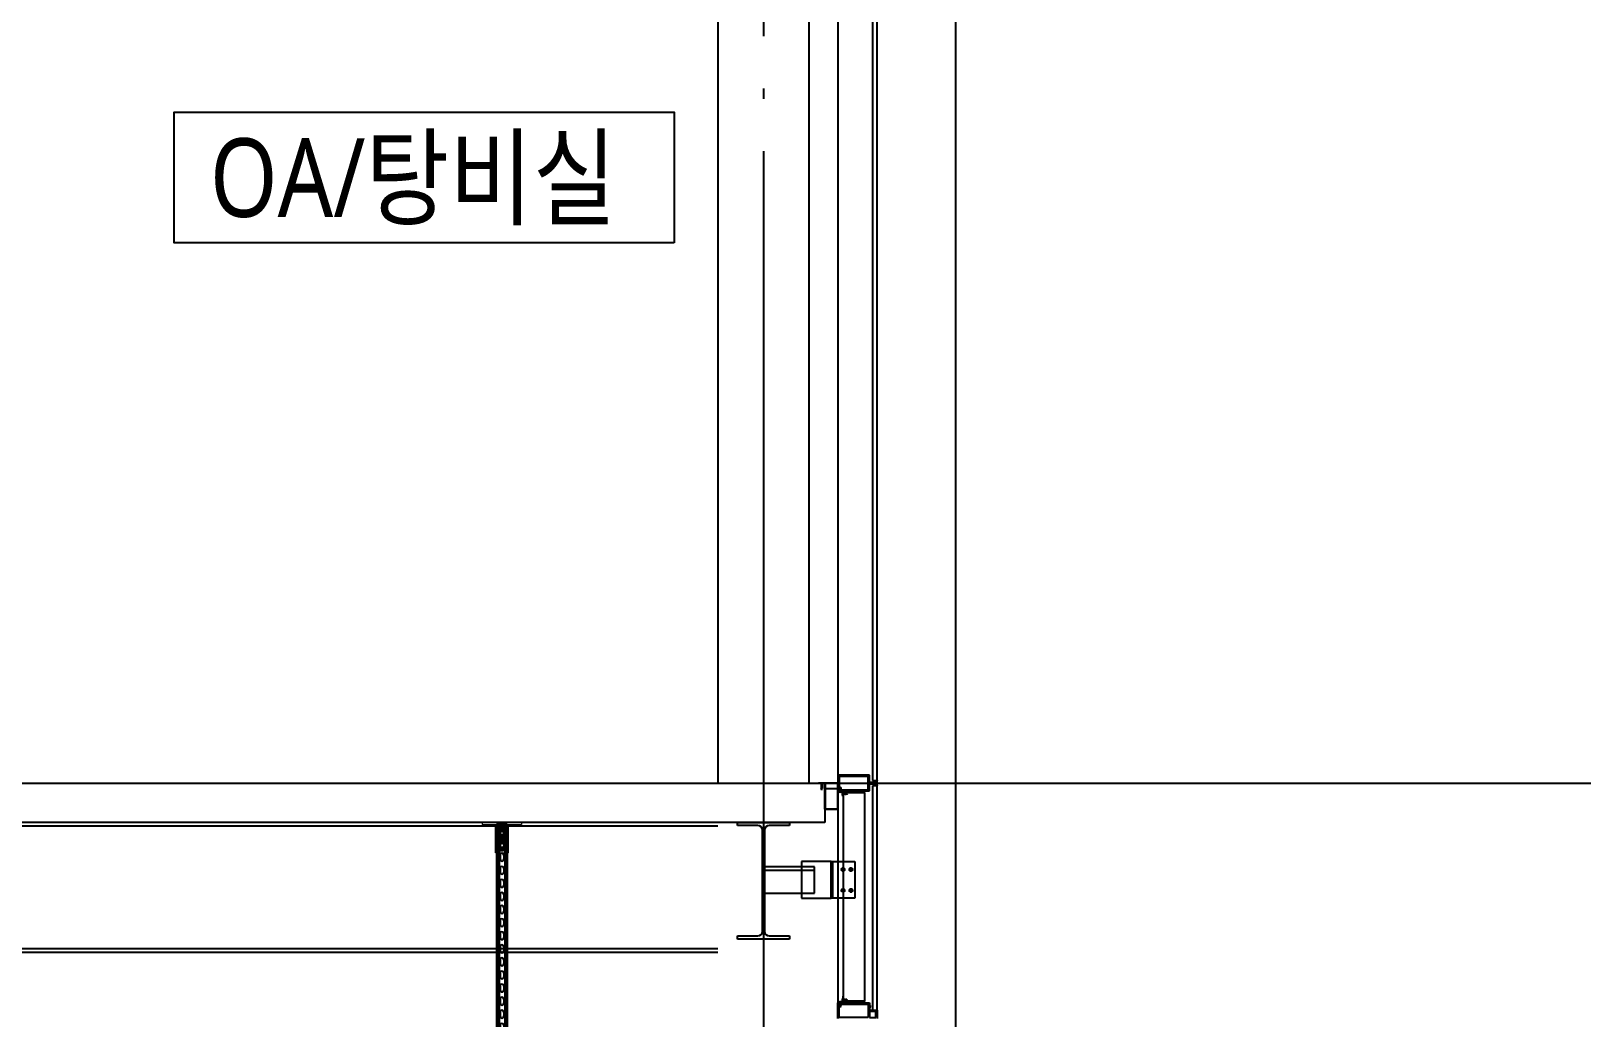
# Model space of a CAD drawing. Header units: millimetres. Extents: x 0 to 268175, y 0 to 74250.
# Drawn here: x 112884 to 118812, y 51551 to 55323 of the extents above; entities that cross this region are included whole.
import ezdxf
from ezdxf.enums import TextEntityAlignment as Align

# ---------------------------------------------------------------- set-up
doc = ezdxf.new("R2010")
doc.units = ezdxf.units.MM
doc.header["$LTSCALE"] = 200
doc.linetypes.add('CEN-GAUN', pattern=[32.2, 30, -1, 0.2, -1])
doc.linetypes.add('phl_thick', pattern=[0])
for name, color, linetype in [('1 CEN', 15, 'CEN-GAUN'), ('@@P3_P4 환상망 SUPPORT', 143, 'Continuous'), ('BA', 9, 'Continuous')]:
    doc.layers.add(name, color=color, linetype=linetype)
doc.styles.add('SUNJIN', font='malgun.ttf')

# ---------------------------------------------------------------- blocks, each defined once
blk = doc.blocks.new('A$C1199bcb0')
at = {"layer": '@@P3_P4 환상망 SUPPORT', "color": 2, "linetype": 'phl_thick'}
for p, q in [((-18, 6), (-17.99649, 6.117777)), ((-18, -6), (-18, 6)), ((-17.99649, 6.117777), (-17.986084, 6.235472)), ((-17.986084, 6.235472), (-17.968693, 6.352408)), ((-17.968693, 6.352408), (-17.944448, 6.467915)), ((-17.944448, 6.467915), (-17.913618, 6.581325)), ((-17.913618, 6.581325), (-17.876478, 6.691977)), ((-17.876478, 6.691977), (-17.832987, 6.800099)), ((-17.832987, 6.800099), (-17.782843, 6.90625)), ((-17.782843, 6.90625), (-17.726339, 7.009788)), ((-17.726339, 7.009788), (-17.663683, 7.110023)), ((-17.663683, 7.110023), (-17.595186, 7.206336)), ((-17.595186, 7.206336), (-17.521322, 7.298238)), ((-17.521322, 7.298238), (-17.442581, 7.385253)), ((-17.442581, 7.385253), (-17.359451, 7.466933)), ((-17.359451, 7.466933), (-17.272411, 7.54299)), ((-17.272411, 7.54299), (-17.182116, 7.613221)), ((-17.182116, 7.613221), (-17.089214, 7.677382)), ((-17.089214, 7.677382), (-16.99437, 7.735268)), ((-16.99437, 7.735268), (-16.898317, 7.78686)), ((-16.898317, 7.78686), (-16.801819, 7.832213)), ((-16.801819, 7.832213), (-16.705605, 7.871396)), ((-16.705605, 7.871396), (-16.608332, 7.905217)), ((-16.608332, 7.905217), (-16.509245, 7.934047)), ((-16.509245, 7.934047), (-16.408728, 7.957771)), ((-16.408728, 7.957771), (-16.307163, 7.976272)), ((-16.307163, 7.976272), (-16.204935, 7.989459)), ((-16.204935, 7.989459), (-16.102423, 7.997347)), ((-16.102423, 7.997347), (-16, 8)), ((-16, 8), (-14.439052, 8)), ((-14.439049, 8.000031), (-14.231407, 8.004602)), ((-14.231407, 8.004602), (-14.024026, 8.018427)), ((-14.024026, 8.018427), (-13.817566, 8.041426)), ((-13.817566, 8.041426), (-13.612699, 8.073442)), ((-13.612699, 8.073442), (-13.410096, 8.114311)), ((-13.410096, 8.114311), (-13.208317, 8.164452)), ((-13.208317, 8.164452), (-13.002339, 8.225616)), ((-13.002339, 8.225616), (-12.793396, 8.298335)), ((-12.793396, 8.298335), (-12.583125, 8.383024)), ((-12.583125, 8.383024), (-12.373108, 8.479752)), ((-12.373108, 8.479752), (-12.202334, 8.568009)), ((-12.202334, 8.568009), (-12.032001, 8.66519)), ((-12.032001, 8.66519), (-11.862731, 8.771353)), ((-11.862731, 8.771353), (-11.69539, 8.886751)), ((-11.69539, 8.886751), (-11.530483, 9.011345)), ((-11.530483, 9.011345), (-11.36902, 9.14507)), ((-11.36902, 9.14507), (-11.212824, 9.286802)), ((-11.212824, 9.286802), (-11.06258, 9.43597)), ((-11.06258, 9.43597), (-10.918729, 9.592018)), ((-10.918729, 9.592018), (-10.782094, 9.754732)), ((-10.782094, 9.754732), (-10.652928, 9.923378)), ((-10.652928, 9.923378), (-10.532238, 10.096755)), ((-10.532238, 10.096755), (-10.420465, 10.273729)), ((-10.420465, 10.273729), (-10.317712, 10.453605)), ((-10.317712, 10.453605), (-10.224151, 10.635519)), ((-10.224151, 10.635519), (-10.14017, 10.817799)), ((-10.14017, 10.817799), (-10.065554, 10.999621)), ((-10.065554, 10.999621), (-10, 11.18034)), ((-10, 11.18034), (-7.5, 18.540497)), ((-8.5, -4.129467), (-8.5, 4.129467)), ((-7.862192, 17.474161), (-8, 17.5)), ((-8, 17.068443), (-8, 17.5)), ((-7.826223, 5.296482), (-7.478477, 5.497254)), ((-7.478477, 5.497254), (-7.13805, 5.6938)), ((-7.13805, 5.6938), (-6.803941, 5.886698)), ((-6.803941, 5.886698), (-6.475198, 6.076497)), ((-6.475198, 6.076497), (-6.150906, 6.263728)), ((-6.150906, 6.263728), (-5.830178, 6.4489)), ((-5.830178, 6.4489), (-5.512148, 6.632514)), ((-5.512148, 6.632514), (-4.880781, 6.997035)), ((-4.880781, 6.997035), (-4.565745, 7.17892)), ((-4.565745, 7.17892), (-4.25, 7.361216)), ((-4.25, 7.361216), (-3.934255, 7.543511)), ((-3.934255, 7.543511), (-3.619219, 7.725397)), ((-3.619219, 7.725397), (-3.304035, 7.907369)), ((-3.304035, 7.907369), (-2.987851, 8.089918)), ((-2.987851, 8.089918), (-2.669822, 8.273532)), ((-2.669822, 8.273532), (-2.349094, 8.458704)), ((-2.349094, 8.458704), (-2.024802, 8.645934)), ((-2.024802, 8.645934), (-1.696059, 8.835734)), ((-1.696059, 8.835734), (-1.361951, 9.028632)), ((-1.361951, 9.028632), (-1.021523, 9.225178)), ((-1.021523, 9.225178), (-0.673776, 9.425949)), ((1.09777, 9.181157), (0.673776, 9.425949)), ((1.511166, 8.942483), (1.09777, 9.181157)), ((1.91576, 8.70889), (1.511166, 8.942483)), ((2.313254, 8.479397), (1.91576, 8.70889)), ((2.705276, 8.253062), (2.313254, 8.479397)), ((3.093409, 8.028974), (2.705276, 8.253062)), ((3.479206, 7.806234), (3.093409, 8.028974)), ((3.864216, 7.583949), (3.479206, 7.806234)), ((4.597267, 7.160721), (3.864216, 7.583949)), ((4.943779, 6.960663), (4.597267, 7.160721)), ((5.290677, 6.760381), (4.943779, 6.960663)), ((5.639091, 6.559224), (5.290677, 6.760381)), ((5.990151, 6.356539), (5.639091, 6.559224)), ((6.344997, 6.151669), (5.990151, 6.356539)), ((6.704797, 5.943938), (6.344997, 6.151669)), ((7.444122, 5.517089), (6.704797, 5.943938)), ((7.826223, 5.296482), (7.444122, 5.517089)), ((10, 11.18034), (7.5, 18.540497)), ((8.5, -4.129467), (8.5, 4.129467)), ((10.0619, 11.00917), (10, 11.18034)), ((10.131785, 10.837331), (10.0619, 11.00917)), ((10.20982, 10.665387), (10.131785, 10.837331)), ((10.296167, 10.493907), (10.20982, 10.665387)), ((10.390993, 10.323456), (10.296167, 10.493907)), ((10.494428, 10.154656), (10.390993, 10.323456)), ((10.605843, 9.989169), (10.494428, 10.154656)), ((10.724691, 9.827928), (10.605843, 9.989169)), ((10.850639, 9.671434), (10.724691, 9.827928)), ((10.983347, 9.520192), (10.850639, 9.671434)), ((11.122479, 9.374703), (10.983347, 9.520192)), ((11.26755, 9.235579), (11.122479, 9.374703)), ((11.417344, 9.103769), (11.26755, 9.235579)), ((11.571177, 8.979536), (11.417344, 9.103769)), ((11.728471, 8.863041), (11.571177, 8.979536)), ((11.888385, 8.754602), (11.728471, 8.863041)), ((12.049542, 8.654679), (11.888385, 8.754602)), ((12.211309, 8.563124), (12.049542, 8.654679)), ((12.373108, 8.479752), (12.211309, 8.563124)), ((12.583125, 8.383024), (12.373118, 8.4798)), ((12.793396, 8.298335), (12.583125, 8.383024)), ((13.002339, 8.225616), (12.793396, 8.298335)), ((13.208317, 8.164452), (13.002339, 8.225616)), ((13.410096, 8.114311), (13.208317, 8.164452)), ((13.612699, 8.073442), (13.410096, 8.114311)), ((13.817566, 8.041426), (13.612699, 8.073442)), ((14.024026, 8.018427), (13.817566, 8.041426)), ((14.231407, 8.004602), (14.024026, 8.018427)), ((14.439052, 8), (14.231407, 8.004602)), ((14.439052, 8), (14.690674, 8)), ((14.690674, 8), (14.945595, 8)), ((14.945595, 8), (15.203898, 8)), ((15.203898, 8), (15.465673, 8)), ((15.465673, 8), (15.731009, 8)), ((15.731009, 8), (16, 8)), ((16.102423, 7.997347), (16, 8)), ((16.204935, 7.989459), (16.102423, 7.997347)), ((16.307163, 7.976272), (16.204935, 7.989459)), ((16.408728, 7.957771), (16.307163, 7.976272)), ((16.509245, 7.934047), (16.408728, 7.957771)), ((16.608332, 7.905217), (16.509245, 7.934047)), ((16.705605, 7.871395), (16.608332, 7.905217)), ((16.801819, 7.832213), (16.705605, 7.871395)), ((16.898317, 7.78686), (16.801819, 7.832213)), ((16.99437, 7.735268), (16.898317, 7.78686)), ((17.089214, 7.677382), (16.99437, 7.735268)), ((17.182116, 7.613221), (17.089214, 7.677382)), ((17.272411, 7.54299), (17.182116, 7.613221)), ((17.359451, 7.466933), (17.272411, 7.54299)), ((17.442581, 7.385253), (17.359451, 7.466933)), ((17.521322, 7.298238), (17.442581, 7.385253)), ((17.595186, 7.206336), (17.521322, 7.298238)), ((17.663683, 7.110023), (17.595186, 7.206336)), ((17.726339, 7.009788), (17.663683, 7.110023)), ((17.782843, 6.90625), (17.726339, 7.009788)), ((17.832987, 6.800099), (17.782843, 6.90625)), ((17.876478, 6.691977), (17.832987, 6.800099)), ((17.913618, 6.581325), (17.876478, 6.691977)), ((17.944448, 6.467915), (17.913618, 6.581325)), ((17.968693, 6.352408), (17.944448, 6.467915)), ((17.986084, 6.235472), (17.968693, 6.352408)), ((17.99649, 6.117777), (17.986084, 6.235472)), ((18, 6), (17.99649, 6.117777)), ((18, -6), (18, 6)), ((-17.99649, -6.117777), (-18, -6)), ((-17.986084, -6.235472), (-17.99649, -6.117777)), ((-17.968693, -6.352408), (-17.986084, -6.235472)), ((-17.944448, -6.467915), (-17.968693, -6.352408)), ((-17.913618, -6.581325), (-17.944448, -6.467915)), ((-17.876478, -6.691977), (-17.913618, -6.581325)), ((-17.832987, -6.800099), (-17.876478, -6.691977)), ((-17.782843, -6.90625), (-17.832987, -6.800099)), ((-17.726339, -7.009788), (-17.782843, -6.90625)), ((-17.663683, -7.110023), (-17.726339, -7.009788)), ((-17.595186, -7.206336), (-17.663683, -7.110023)), ((-17.521322, -7.298238), (-17.595186, -7.206336)), ((-17.442581, -7.385253), (-17.521322, -7.298238)), ((-17.359451, -7.466933), (-17.442581, -7.385253)), ((-17.272411, -7.54299), (-17.359451, -7.466933)), ((-17.182116, -7.613221), (-17.272411, -7.54299)), ((-17.089214, -7.677382), (-17.182116, -7.613221)), ((-16.99437, -7.735268), (-17.089214, -7.677382)), ((-16.898317, -7.78686), (-16.99437, -7.735268)), ((-16.801819, -7.832213), (-16.898317, -7.78686)), ((-16.705605, -7.871395), (-16.801819, -7.832213)), ((-16.608332, -7.905217), (-16.705605, -7.871395)), ((-16.509245, -7.934047), (-16.608332, -7.905217)), ((-16.408728, -7.957771), (-16.509245, -7.934047)), ((-16.307163, -7.976272), (-16.408728, -7.957771)), ((-16.204935, -7.989459), (-16.307163, -7.976272)), ((-16.102423, -7.997347), (-16.204935, -7.989459)), ((-16, -8), (-16.102423, -7.997347)), ((-16, -8), (-14.439052, -8)), ((-14.231407, -8.004602), (-14.439052, -8)), ((-14.024026, -8.018427), (-14.231407, -8.004602)), ((-13.817566, -8.041426), (-14.024026, -8.018427)), ((-13.612699, -8.073442), (-13.817566, -8.041426)), ((-13.410096, -8.114311), (-13.612699, -8.073442)), ((-13.208317, -8.164452), (-13.410096, -8.114311)), ((-13.002339, -8.225616), (-13.208317, -8.164452)), ((-12.793396, -8.298335), (-13.002339, -8.225616)), ((-12.583125, -8.383024), (-12.793396, -8.298335)), ((-12.373118, -8.4798), (-12.583125, -8.383024)), ((-12.202317, -8.567993), (-12.373108, -8.479752)), ((-12.031596, -8.665364), (-12.202317, -8.567993)), ((-11.861625, -8.77208), (-12.031596, -8.665364)), ((-11.693248, -8.888251), (-11.861625, -8.77208)), ((-11.528074, -9.013275), (-11.693248, -8.888251)), ((-11.366937, -9.146872), (-11.528074, -9.013275)), ((-11.210513, -9.288848), (-11.366937, -9.146872)), ((-11.059873, -9.438622), (-11.210513, -9.288848)), ((-10.916073, -9.595039), (-11.059873, -9.438622)), ((-10.779813, -9.757758), (-10.916073, -9.595039)), ((-10.651197, -9.925931), (-10.779813, -9.757758)), ((-10.530719, -10.099052), (-10.651197, -9.925931)), ((-10.41886, -10.276366), (-10.530719, -10.099052)), ((-10.316502, -10.45592), (-10.41886, -10.276366)), ((-10.223629, -10.63676), (-10.316502, -10.45592)), ((-10.140051, -10.81822), (-10.223629, -10.63676)), ((-10.065572, -10.999636), (-10.140051, -10.81822)), ((-10, -11.18034), (-10.065572, -10.999636)), ((-7.5, -18.540497), (-10, -11.18034)), ((-7.444122, -5.517089), (-7.826223, -5.296482)), ((-6.704797, -5.943938), (-7.444122, -5.517089)), ((-6.344997, -6.151669), (-6.704797, -5.943938)), ((-5.990151, -6.356539), (-6.344997, -6.151669)), ((-5.639091, -6.559224), (-5.990151, -6.356539)), ((-5.290677, -6.760381), (-5.639091, -6.559224)), ((-4.943779, -6.960663), (-5.290677, -6.760381)), ((-4.597267, -7.160721), (-4.943779, -6.960663)), ((-4.25, -7.361216), (-4.597267, -7.160721)), ((-3.864216, -7.583949), (-4.25, -7.361216)), ((-3.479206, -7.806234), (-3.864216, -7.583949)), ((-3.093409, -8.028974), (-3.479206, -7.806234)), ((-2.705276, -8.253062), (-3.093409, -8.028974)), ((-2.313254, -8.479397), (-2.705276, -8.253062)), ((-1.91576, -8.70889), (-2.313254, -8.479397)), ((-1.511166, -8.942483), (-1.91576, -8.70889)), ((-1.09777, -9.181157), (-1.511166, -8.942483)), ((-0.673776, -9.425949), (-1.09777, -9.181157)), ((0.673776, -9.425949), (1.09777, -9.181157)), ((1.09777, -9.181157), (1.511166, -8.942483)), ((1.511166, -8.942483), (1.91576, -8.70889)), ((1.91576, -8.70889), (2.313254, -8.479397)), ((2.313254, -8.479397), (2.705276, -8.253062)), ((2.705276, -8.253062), (3.093409, -8.028974)), ((3.093409, -8.028974), (3.479206, -7.806234)), ((3.479206, -7.806234), (3.864216, -7.583949)), ((3.864216, -7.583949), (4.25, -7.361216)), ((4.25, -7.361216), (4.597267, -7.160721)), ((4.597267, -7.160721), (4.943779, -6.960663)), ((4.943779, -6.960663), (5.290677, -6.760381)), ((5.290677, -6.760381), (5.639091, -6.559224)), ((5.639091, -6.559224), (5.990151, -6.356539)), ((5.990151, -6.356539), (6.344997, -6.151669)), ((6.344997, -6.151669), (6.704797, -5.943938)), ((6.704797, -5.943938), (7.070754, -5.732653)), ((7.070754, -5.732653), (7.444122, -5.517089)), ((7.444122, -5.517089), (7.826223, -5.296482)), ((7.5, -18.540497), (10, -11.18034)), ((8, -17.5), (7.862205, -17.474163)), ((8, -17.5), (8, -17.068485)), ((10, -11.18034), (10.079742, -10.963325)), ((10.079742, -10.963325), (10.172623, -10.744906)), ((10.172623, -10.744906), (10.279159, -10.526212)), ((10.279159, -10.526212), (10.399189, -10.309495)), ((10.399189, -10.309495), (10.532238, -10.096755)), ((10.532238, -10.096755), (10.678125, -9.889198)), ((10.678125, -9.889198), (10.835908, -9.688932)), ((10.835908, -9.688932), (11.004268, -9.497615)), ((11.004268, -9.497615), (11.182281, -9.316057)), ((11.182281, -9.316057), (11.36902, -9.14507)), ((11.36902, -9.14507), (11.563231, -8.985682)), ((11.563231, -8.985682), (11.762086, -8.839511)), ((11.762086, -8.839511), (11.96414, -8.706587)), ((11.96414, -8.706587), (12.168209, -8.586729)), ((12.168209, -8.586729), (12.373108, -8.479752)), ((12.373108, -8.479752), (12.583125, -8.383024)), ((12.583125, -8.383024), (12.793396, -8.298335)), ((12.793396, -8.298335), (13.002339, -8.225616)), ((13.002339, -8.225616), (13.208317, -8.164452)), ((13.208317, -8.164452), (13.410096, -8.114311)), ((13.410096, -8.114311), (13.612699, -8.073442)), ((13.612699, -8.073442), (13.817566, -8.041426)), ((13.817566, -8.041426), (14.024026, -8.018427)), ((14.024026, -8.018427), (14.231407, -8.004602)), ((14.231407, -8.004602), (14.439052, -8)), ((14.439052, -8), (14.690674, -8)), ((14.690674, -8), (14.945595, -8)), ((14.945595, -8), (15.203898, -8)), ((15.203898, -8), (15.465673, -8)), ((15.465673, -8), (15.731009, -8)), ((15.731009, -8), (16, -8)), ((16, -8), (16.102423, -7.997347)), ((16.102423, -7.997347), (16.204935, -7.989459)), ((16.204935, -7.989459), (16.307163, -7.976272)), ((16.307163, -7.976272), (16.408728, -7.957771)), ((16.408728, -7.957771), (16.509245, -7.934047)), ((16.509245, -7.934047), (16.608332, -7.905217)), ((16.608332, -7.905217), (16.705605, -7.871396)), ((16.705605, -7.871396), (16.801819, -7.832213)), ((16.801819, -7.832213), (16.898317, -7.78686)), ((16.898317, -7.78686), (16.99437, -7.735268)), ((16.99437, -7.735268), (17.089214, -7.677382)), ((17.089214, -7.677382), (17.182116, -7.613221)), ((17.182116, -7.613221), (17.272411, -7.54299)), ((17.272411, -7.54299), (17.359451, -7.466933)), ((17.359451, -7.466933), (17.442581, -7.385253)), ((17.442581, -7.385253), (17.521322, -7.298238)), ((17.521322, -7.298238), (17.595186, -7.206336)), ((17.595186, -7.206336), (17.663683, -7.110023)), ((17.663683, -7.110023), (17.726339, -7.009788)), ((17.726339, -7.009788), (17.782843, -6.90625)), ((17.782843, -6.90625), (17.832987, -6.800099)), ((17.832987, -6.800099), (17.876478, -6.691977)), ((17.876478, -6.691977), (17.913618, -6.581325)), ((17.913618, -6.581325), (17.944448, -6.467915)), ((17.944448, -6.467915), (17.968693, -6.352408)), ((17.968693, -6.352408), (17.986084, -6.235472)), ((17.986084, -6.235472), (17.99649, -6.117777)), ((17.99649, -6.117777), (18, -6))]:
    blk.add_line(p, q, dxfattribs=at)
for radius in [10.3, 8.5]:
    blk.add_circle((0, 0), radius, dxfattribs=at)
for radius, start, end in [(15, 145.5757076583, 214.4242923837), (15, 48.1896851106, 131.8103149018), (9.45, 145.9113937457, 154.0886062539), (20, 67.9756871625, 112.0243128375), (9.45, 85.9113937467, 94.0886062533), (9.45, 25.9113937461, 34.0886062543), (15, 0, 34.4242923837), (15, 325.5757076583, 0), (15, 228.1896850977, 311.8103148894), (9.45, 205.9113937461, 214.0886062543), (20, 247.9756871625, 292.0243128375), (9.45, 265.9113937467, 274.0886062533), (9.45, 325.9113937457, 334.0886062539)]:
    blk.add_arc((0, 0), radius, start, end, dxfattribs=at)
blk = doc.blocks.new('A$Cbeba9721')
at = {"layer": '@@P3_P4 환상망 SUPPORT', "color": 5, "linetype": 'Continuous', "lineweight": 0}
for p, q in [((-75, 0), (75, 0)), ((-75, 0), (-75, -8)), ((75, 0), (75, -8)), ((-75, -8), (75, -8)), ((-25, -116), (-25, -8)), ((-8.2, -25), (-8.2, -35.3)), ((-8.2, -48.7), (-8.2, -59)), ((7.2, -24), (-7.2, -24)), ((8.2, -35.3), (8.2, -25)), ((8.2, -59), (8.2, -48.7)), ((25, -116), (25, -8)), ((-17, -116), (-25, -116)), ((-17, -116), (17, -116)), ((-8.2, -71), (-8.2, -81.3)), ((-8.2, -94.7), (-8.2, -105)), ((-7.2, -60), (7.2, -60)), ((7.2, -70), (-7.2, -70)), ((-7.2, -106), (7.2, -106)), ((8.2, -81.3), (8.2, -71)), ((8.2, -105), (8.2, -94.7)), ((25, -116), (17, -116))]:
    blk.add_line(p, q, dxfattribs=at)
for centre, radius, start, end in [((0, -42), 10.7, 140.77312, 219.22688), ((-7.2, -25), 1, 90, 180), ((-7.2, -59), 1, 180, 270), ((7.2, -25), 1, 0, 90), ((7.2, -59), 1, 270, 0), ((0, -42), 10.7, 320.77312, 39.22688), ((0, -88), 10.7, 140.77312, 219.22688), ((-7.2, -71), 1, 90, 180), ((-7.2, -105), 1, 180, 270), ((7.2, -71), 1, 0, 90), ((7.2, -105), 1, 270, 0), ((0, -88), 10.7, 320.77312, 39.22688)]:
    blk.add_arc(centre, radius, start, end, dxfattribs=at)
at = {"layer": '@@P3_P4 환상망 SUPPORT', "color": 2}
for p in [(0, -42), (0, -88)]:
    blk.add_blockref('A$C1199bcb0', p, dxfattribs=at)
blk = doc.blocks.new('*U4389')
at = {"layer": '@@P3_P4 환상망 SUPPORT', "linetype": 'phl_thick'}
for p, q in [((-20.5, 0), (-20.5, 1336)), ((-15.6, 0), (-15.6, 1336)), ((-15.1, 0), (-15.1, 1336)), ((-11, 0), (-11, 1336)), ((11, 0), (11, 1336)), ((15.1, 0), (15.1, 1336)), ((15.6, 0), (15.6, 1336)), ((20.5, 0), (20.5, 1336)), ((-7, 1267), (-7, 1283)), ((7, 1267), (7, 1283)), ((-7, 1217), (-7, 1233)), ((7, 1217), (7, 1233)), ((-7, 1167), (-7, 1183)), ((-7, 1117), (-7, 1133)), ((7, 1167), (7, 1183)), ((7, 1117), (7, 1133)), ((-7, 1067), (-7, 1083)), ((7, 1067), (7, 1083)), ((-7, 1017), (-7, 1033)), ((7, 1017), (7, 1033)), ((-7, 967), (-7, 983)), ((7, 967), (7, 983)), ((-7, 917), (-7, 933)), ((7, 917), (7, 933)), ((-7, 867), (-7, 883)), ((-7, 817), (-7, 833)), ((7, 867), (7, 883)), ((7, 817), (7, 833)), ((-7, 767), (-7, 783)), ((7, 767), (7, 783)), ((-7, 717), (-7, 733)), ((7, 717), (7, 733)), ((-7, 667), (-7, 683)), ((7, 667), (7, 683)), ((-7, 617), (-7, 633)), ((7, 617), (7, 633)), ((-7, 567), (-7, 583)), ((7, 567), (7, 583)), ((-7, 517), (-7, 533)), ((-7, 467), (-7, 483)), ((7, 517), (7, 533)), ((7, 467), (7, 483)), ((-7, 417), (-7, 433)), ((7, 417), (7, 433)), ((-7, 367), (-7, 383)), ((7, 367), (7, 383)), ((-7, 317), (-7, 333)), ((7, 317), (7, 333)), ((-7, 267), (-7, 283)), ((7, 267), (7, 283)), ((-7, 217), (-7, 233)), ((-7, 167), (-7, 183)), ((7, 217), (7, 233)), ((7, 167), (7, 183)), ((-7, 117), (-7, 133)), ((7, 117), (7, 133)), ((-7, 67), (-7, 83)), ((7, 67), (7, 83)), ((-7, 17), (-7, 33)), ((7, 17), (7, 33))]:
    blk.add_line(p, q, dxfattribs=at)
at = {"layer": '@@P3_P4 환상망 SUPPORT', "linetype": 'Continuous'}
for p, q in [((-20.5, 1336), (20.5, 1336)), ((-20.5, 0), (20.5, 0))]:
    blk.add_line(p, q, dxfattribs=at)
at = {"layer": '@@P3_P4 환상망 SUPPORT', "linetype": 'phl_thick'}
for centre, start, end in [((0, 1283), 0.00031, 180.00031), ((0, 1267), 180.00031, 0.00031), ((0, 1233), 0.00031, 180.00031), ((0, 1217), 180.00031, 0.00031), ((0, 1183), 0.00031, 180.00031), ((0, 1167), 180.00031, 0.00031), ((0, 1133), 0.00031, 180.00031), ((0, 1117), 180.00031, 0.00031), ((0, 1083), 0.00031, 180.00031), ((0, 1067), 180.00031, 0.00031), ((0, 1033), 0.00031, 180.00031), ((0, 1017), 180.00031, 0.00031), ((0, 983), 0.00031, 180.00031), ((0, 967), 180.00031, 0.00031), ((0, 933), 0.00031, 180.00031), ((0, 917), 180.00031, 0.00031), ((0, 883), 0.00031, 180.00031), ((0, 867), 180.00031, 0.00031), ((0, 833), 0.00031, 180.00031), ((0, 817), 180.00031, 0.00031), ((0, 783), 0.00031, 180.00031), ((0, 767), 180.00031, 0.00031), ((0, 733), 0.00031, 180.00031), ((0, 717), 180.00031, 0.00031), ((0, 683), 0.00031, 180.00031), ((0, 667), 180.00031, 0.00031), ((0, 633), 0.00031, 180.00031), ((0, 617), 180.00031, 0.00031), ((0, 583), 0.00031, 180.00031), ((0, 567), 180.00031, 0.00031), ((0, 533), 0.00031, 180.00031), ((0, 517), 180.00031, 0.00031), ((0, 483), 0.00031, 180.00031), ((0, 467), 180.00031, 0.00031), ((0, 433), 0.00031, 180.00031), ((0, 417), 180.00031, 0.00031), ((0, 383), 0.00031, 180.00031), ((0, 367), 180.00031, 0.00031), ((0, 333), 0.00031, 180.00031), ((0, 317), 180.00031, 0.00031), ((0, 283), 0.00031, 180.00031), ((0, 267), 180.00031, 0.00031), ((0, 233), 0.00031, 180.00031), ((0, 217), 180.00031, 0.00031), ((0, 183), 0.00031, 180.00031), ((0, 167), 180.00031, 0.00031), ((0, 133), 0.00031, 180.00031), ((0, 117), 180.00031, 0.00031), ((0, 83), 0.00031, 180.00031), ((0, 67), 180.00031, 0.00031), ((0, 33), 0.00031, 180.00031), ((0, 17), 180.00031, 0.00031)]:
    blk.add_arc(centre, 7, start, end, dxfattribs=at)

msp = doc.modelspace()

# ---------------------------------------------------------------- linework, layer by layer
at = {"layer": '1 CEN'}
for p, q in [((115685.2, 61303.5), (115685.2, 44634.9)), ((93759, 52448.2), (120685.2, 52448.2))]:
    msp.add_line(p, q, dxfattribs=at)
at = {"layer": 'BA'}
for p, q in [((116420.2, 59148.2), (116420.2, 51467.6)), ((115970.2, 57488.2), (115970.2, 51608.2)), ((115510.2, 56998.2), (115510.2, 52448.2)), ((115860.2, 52448.2), (115860.2, 56998.2)), ((116102.2, 55968.2), (116102.2, 52458.2)), ((116120.2, 52458.2), (116120.2, 55968.2)), ((116090.2, 52478.2), (115970.2, 52478.2)), ((115970.2, 52478.2), (115970.2, 52418.2)), ((116090.2, 52450.7), (116090.2, 52478.2)), ((116102.2, 52458.2), (116120.2, 52458.2)), ((94385.2, 52448.2), (115920.2, 52448.2)), ((115510.2, 52448.2), (115860.2, 52448.2)), ((115895.2, 52448.2), (115895.2, 52448.7)), ((115895.2, 52448.7), (115920.7, 52448.7)), ((115920.2, 52448.2), (115895.2, 52448.2)), ((115904.7, 52449.7), (115904.7, 52449.9)), ((115904.7, 52449.9), (115907.4, 52449.9)), ((115906.2, 52448.2), (115904.7, 52449.7)), ((115904.7, 52449.7), (115907.4, 52449.7)), ((115909.2, 52448.2), (115906.2, 52448.2)), ((115906.2, 52447.7), (115906.2, 52427.8)), ((115906.2, 52447.7), (115909.2, 52447.7)), ((115906.2, 52427.8), (115907.7, 52427.8)), ((115906.4, 52447.7), (115906.4, 52427.8)), ((115906.9, 52424.9), (115906.4, 52427.8)), ((115907.2, 52427.5), (115906.9, 52424.9)), ((115907.7, 52423.9), (115906.9, 52424.9)), ((115907.7, 52424.9), (115907.1, 52424.6)), ((115907.7, 52424.9), (115907.2, 52427.5)), ((115907.4, 52449.9), (115907.4, 52449.2)), ((115907.4, 52449.2), (115908, 52449.2)), ((115907.7, 52451.8), (115907.7, 52421.9)), ((115907.7, 52427.8), (115909, 52429.7)), ((115907.7, 52423.9), (115907.7, 52427.8)), ((115907.7, 52423.9), (115908.6, 52424.9)), ((115908, 52449.2), (115908, 52449.9)), ((115908, 52449.9), (115910.7, 52449.9)), ((115908, 52449.7), (115910.7, 52449.7)), ((115908.6, 52424.9), (115909, 52427.8)), ((115909, 52427.8), (115909, 52447.7)), ((115909.2, 52427.8), (115909, 52427.8)), ((115910.7, 52449.7), (115909.2, 52448.2)), ((115909.2, 52447.7), (115909.2, 52427.8)), ((115910.7, 52449.9), (115910.7, 52449.7)), ((115920.2, 52448.2), (115920.2, 52298.2)), ((115920.2, 52348.2), (115920.2, 52448.2)), ((115920.7, 52448.7), (115920.7, 52348.7)), ((115920.7, 52448.7), (115969.7, 52448.7)), ((115920.7, 52348.7), (115920.7, 52448.7)), ((115969.7, 52448.2), (115920.7, 52448.2)), ((115920.7, 52448.2), (115920.7, 52428.2)), ((115920.7, 52428.2), (115969.7, 52428.2)), ((115969.7, 52448.7), (115970.2, 52448.7)), ((115969.7, 52348.7), (115969.7, 52448.7)), ((115969.7, 52448.7), (115969.7, 52348.7)), ((115969.7, 52428.2), (115969.7, 52448.2)), ((115970.2, 52448.7), (115970.2, 52348.2)), ((115970.2, 52418.2), (116090.2, 52418.2)), ((116115.2, 52450.7), (116090.2, 52450.7)), ((116090.2, 52418.2), (116090.2, 52445.7)), ((116090.2, 52445.7), (116115.2, 52445.7)), ((116120.2, 52438.2), (116102.2, 52438.2)), ((116102.2, 52438.2), (116102.2, 51580.7)), ((116115.2, 52445.7), (116115.2, 52450.7)), ((116120.2, 51580.7), (116120.2, 52438.2)), ((115970.2, 52348.2), (115920.2, 52348.2)), ((115920.7, 52348.7), (115969.7, 52348.7)), ((115969.7, 52348.7), (115920.7, 52348.7)), ((115920.2, 52298.2), (94260.2, 52298.2)), ((115510.2, 52284.2), (105860.2, 52284.2)), ((115585.7, 52286.2), (115585.7, 52298.2)), ((115585.7, 52298.2), (115784.7, 52298.2)), ((115663.2, 52286.2), (115585.7, 52286.2)), ((115784.7, 52286.2), (115707.2, 52286.2)), ((115784.7, 52298.2), (115784.7, 52286.2)), ((115681.2, 51882.2), (115681.2, 52268.2)), ((115689.2, 52268.2), (115689.2, 51882.2)), ((115585.7, 51864.2), (115663.2, 51864.2)), ((115585.7, 51852.2), (115585.7, 51864.2)), ((115707.2, 51864.2), (115784.7, 51864.2)), ((115784.7, 51864.2), (115784.7, 51852.2)), ((105860.2, 51816.2), (115510.2, 51816.2)), ((115784.7, 51852.2), (115585.7, 51852.2)), ((105860.2, 51802.2), (115510.2, 51802.2)), ((115970.2, 51608.2), (115970.2, 51548.2)), ((115970.2, 51548.2), (115970.2, 51608.2)), ((115970.2, 51608.2), (116090.2, 51608.2)), ((116090.2, 51608.2), (116090.2, 51580.7)), ((116090.2, 51580.7), (116120.2, 51580.7)), ((116102.2, 51580.7), (116120.2, 51580.7)), ((116120.2, 51580.7), (116120.2, 51548.2))]:
    msp.add_line(p, q, dxfattribs=at)
at = {"layer": 'BA', "color": 251}
for p, q in [((115975.2, 52473.2), (115975.2, 52423.2)), ((116085.2, 52473.2), (115975.2, 52473.2)), ((116085.2, 52423.2), (116085.2, 52473.2)), ((115959.1, 52448.2), (116137.4, 52448.2)), ((115975.2, 52423.2), (116085.2, 52423.2)), ((115975.2, 51553.2), (115975.2, 51603.2)), ((115975.2, 51603.2), (116085.2, 51603.2)), ((116085.2, 51603.2), (116085.2, 51553.2)), ((116115.2, 51575.7), (116090.2, 51575.7)), ((116090.2, 51575.7), (116090.2, 51553.2)), ((116115.2, 51553.2), (116115.2, 51575.7)), ((116085.2, 51553.2), (115975.2, 51553.2)), ((116090.2, 51553.2), (116115.2, 51553.2))]:
    msp.add_line(p, q, dxfattribs=at)
at = {"layer": 'BA', "lineweight": 25}
for p, q in [((115970.2, 52417), (115970.2, 52418.2)), ((115970.2, 52418.2), (115990.2, 52418.2)), ((115989, 52417), (115970.2, 52417)), ((115976.9, 52417), (115975.6, 52417)), ((115977, 52427.6), (115981, 52428.4)), ((115977, 52427.6), (115977.4, 52427.8)), ((115977.4, 52427.2), (115977, 52427.6)), ((115977, 52426), (115981, 52426.8)), ((115977, 52426), (115977.4, 52426.2)), ((115977.4, 52425.6), (115977, 52426)), ((115977, 52424.4), (115981, 52425.2)), ((115977, 52424.4), (115977.4, 52424.6)), ((115977.4, 52424), (115977, 52424.4)), ((115977, 52422.8), (115981, 52423.6)), ((115977, 52422.8), (115977.4, 52423)), ((115977.4, 52422.4), (115977, 52422.8)), ((115977, 52421.2), (115981, 52422)), ((115977, 52421.2), (115977.4, 52421.4)), ((115977.4, 52420.8), (115977, 52421.2)), ((115977, 52419.6), (115981, 52420.4)), ((115977, 52419.6), (115977.4, 52419.8)), ((115977.4, 52419.2), (115977, 52419.6)), ((115977.3, 52431.8), (115979, 52433)), ((115977.4, 52427.8), (115977.3, 52431.8)), ((115977.4, 52428.6), (115979, 52433)), ((115977.4, 52427.8), (115980.7, 52428.8)), ((115980.7, 52428.2), (115977.4, 52427.2)), ((115977.4, 52426.2), (115977.4, 52427.2)), ((115977.4, 52426.2), (115980.7, 52427.2)), ((115980.7, 52426.6), (115977.4, 52425.6)), ((115977.4, 52424.6), (115977.4, 52425.6)), ((115977.4, 52424.6), (115980.7, 52425.6)), ((115980.7, 52425), (115977.4, 52424)), ((115977.4, 52423), (115977.4, 52424)), ((115977.4, 52423), (115980.7, 52424)), ((115980.7, 52423.4), (115977.4, 52422.4)), ((115977.4, 52421.4), (115977.4, 52422.4)), ((115977.4, 52421.4), (115980.7, 52422.4)), ((115980.7, 52421.8), (115977.4, 52420.8)), ((115977.4, 52419.8), (115977.4, 52420.8)), ((115977.4, 52419.8), (115980.7, 52420.8)), ((115980.7, 52420.2), (115977.4, 52419.2)), ((115977.4, 52419.2), (115977.4, 52417.5)), ((115979, 52433), (115978.4, 52428.1)), ((115979, 52417), (115979, 52433)), ((115979, 52433), (115980.8, 52431.8)), ((115980.8, 52431.8), (115980.7, 52428.8)), ((115980.7, 52428.8), (115981, 52428.4)), ((115981, 52428.4), (115980.7, 52428.2)), ((115980.7, 52427.2), (115980.7, 52428.2)), ((115980.7, 52427.2), (115981, 52426.8)), ((115981, 52426.8), (115980.7, 52426.6)), ((115980.7, 52425.6), (115980.7, 52426.6)), ((115980.7, 52425.6), (115981, 52425.2)), ((115981, 52425.2), (115980.7, 52425)), ((115980.7, 52424), (115980.7, 52425)), ((115980.7, 52424), (115981, 52423.6)), ((115981, 52423.6), (115980.7, 52423.4)), ((115980.7, 52422.4), (115980.7, 52423.4)), ((115980.7, 52422.4), (115981, 52422)), ((115981, 52422), (115980.7, 52421.8)), ((115980.7, 52420.8), (115980.7, 52421.8)), ((115980.7, 52420.8), (115981, 52420.4)), ((115981, 52420.4), (115980.7, 52420.2)), ((115980.7, 52417.5), (115980.7, 52420.2)), ((115982.4, 52417), (115981.2, 52417)), ((115989, 52398.2), (115989, 52417)), ((115989, 52409.3), (115989, 52410.5)), ((115989, 52407.1), (116005, 52407.1)), ((115989, 52403.7), (115989, 52405)), ((115990.2, 52398.2), (115989, 52398.2)), ((115991.2, 52408.8), (115989.5, 52408.8)), ((115989.5, 52405.5), (115992.2, 52405.5)), ((115990.2, 52418.2), (115990.2, 52392.2)), ((115990.2, 52418.2), (115990.2, 52398.2)), ((115990.2, 52412.2), (116072.6, 52412.2)), ((115991.2, 52408.8), (115991.6, 52409.1)), ((115992.2, 52405.5), (115991.2, 52408.8)), ((115991.4, 51615.4), (115991.4, 52411)), ((116071.4, 52411), (115991.4, 52411)), ((115991.6, 52409.1), (115992.4, 52405.1)), ((115991.6, 52409.1), (115991.9, 52408.8)), ((115991.9, 52408.8), (115992.8, 52408.8)), ((115991.9, 52408.8), (115992.8, 52405.5)), ((115992.4, 52405.1), (115992.2, 52405.5)), ((115992.8, 52405.5), (115992.4, 52405.1)), ((115992.8, 52408.8), (115993.2, 52409.1)), ((115993.8, 52405.5), (115992.8, 52408.8)), ((115992.8, 52405.5), (115993.8, 52405.5)), ((115993.2, 52409.1), (115994, 52405.1)), ((115993.2, 52409.1), (115993.4, 52408.8)), ((115993.4, 52408.8), (115994.4, 52408.8)), ((115993.4, 52408.8), (115994.4, 52405.5)), ((115994, 52405.1), (115993.8, 52405.5)), ((115994.4, 52405.5), (115994, 52405.1)), ((115994.4, 52408.8), (115994.8, 52409.1)), ((115995.4, 52405.5), (115994.4, 52408.8)), ((115994.4, 52405.5), (115995.4, 52405.5)), ((115994.8, 52409.1), (115995.6, 52405.1)), ((115994.8, 52409.1), (115995, 52408.8)), ((115995, 52408.8), (115996, 52408.8)), ((115995, 52408.8), (115996, 52405.5)), ((115995.6, 52405.1), (115995.4, 52405.5)), ((115996, 52405.5), (115995.6, 52405.1)), ((115996, 52408.8), (115996.4, 52409.1)), ((115997, 52405.5), (115996, 52408.8)), ((115996, 52405.5), (115997, 52405.5)), ((115996.4, 52409.1), (115997.2, 52405.1)), ((115996.4, 52409.1), (115996.6, 52408.8)), ((115996.6, 52408.8), (115997.6, 52408.8)), ((115996.6, 52408.8), (115997.6, 52405.5)), ((115997.2, 52405.1), (115997, 52405.5)), ((115997.6, 52405.5), (115997.2, 52405.1)), ((115997.6, 52408.8), (115998, 52409.1)), ((115998.6, 52405.5), (115997.6, 52408.8)), ((115997.6, 52405.5), (115998.6, 52405.5)), ((115998, 52409.1), (115998.8, 52405.1)), ((115998, 52409.1), (115998.2, 52408.8)), ((115998.2, 52408.8), (115999.2, 52408.8)), ((115998.2, 52408.8), (115999.2, 52405.5)), ((115998.8, 52405.1), (115998.6, 52405.5)), ((115999.2, 52405.5), (115998.8, 52405.1)), ((115999.2, 52408.8), (115999.6, 52409.1)), ((116000.2, 52405.5), (115999.2, 52408.8)), ((115999.2, 52405.5), (116000.2, 52405.5)), ((115999.6, 52409.1), (116000.4, 52405.1)), ((115999.6, 52409.1), (115999.8, 52408.8)), ((115999.8, 52408.8), (116003.8, 52408.9)), ((115999.8, 52408.8), (116000.8, 52405.5)), ((116005, 52407.1), (116000.1, 52407.7)), ((116000.4, 52405.1), (116000.2, 52405.5)), ((116000.8, 52405.5), (116000.4, 52405.1)), ((116000.6, 52408.8), (116005, 52407.1)), ((116003.8, 52405.4), (116000.8, 52405.5)), ((116003.8, 52408.9), (116005, 52407.1)), ((116005, 52407.1), (116003.8, 52405.4)), ((116071.4, 52411), (116071.4, 51615.4)), ((116072.6, 51614.2), (116072.6, 52412.2)), ((115990.2, 52392.2), (115991.4, 52392.2)), ((115880.2, 52128.2), (115689.2, 52128.2)), ((115689.2, 52128.2), (115689.2, 52028.2)), ((115689.2, 52116.2), (115880.2, 52116.2)), ((115944.7, 52148.2), (115830.2, 52148.2)), ((115830.2, 52148.2), (115830.2, 52008.2)), ((115880.2, 52028.2), (115880.2, 52128.2)), ((115944.7, 52148.2), (116034.7, 52148.2)), ((115944.7, 52008.2), (115944.7, 52148.2)), ((115949.7, 52148.2), (115949.7, 52008.2)), ((115980.7, 52118.2), (115998.7, 52118.2)), ((115987, 52123), (115984.3, 52118.2)), ((115984.3, 52118.2), (115987, 52113.5)), ((115992.5, 52123), (115987, 52123)), ((115987, 52113.5), (115992.5, 52113.5)), ((115989.7, 52109.2), (115989.7, 52127.2)), ((115995.2, 52118.2), (115992.5, 52123)), ((115992.5, 52113.5), (115995.2, 52118.2)), ((116010.7, 52118.2), (116028.7, 52118.2)), ((116017, 52123), (116014.3, 52118.2)), ((116014.3, 52118.2), (116017, 52113.5)), ((116022.5, 52123), (116017, 52123)), ((116017, 52113.5), (116022.5, 52113.5)), ((116019.7, 52109.2), (116019.7, 52127.2)), ((116025.2, 52118.2), (116022.5, 52123)), ((116022.5, 52113.5), (116025.2, 52118.2)), ((116034.7, 52148.2), (116034.7, 52008.2)), ((115984.3, 52038.2), (115987, 52043)), ((115987, 52043), (115992.5, 52043)), ((115989.7, 52047.2), (115989.7, 52029.2)), ((115992.5, 52043), (115995.2, 52038.2)), ((116014.3, 52038.2), (116017, 52043)), ((116017, 52043), (116022.5, 52043)), ((116019.7, 52047.2), (116019.7, 52029.2)), ((116022.5, 52043), (116025.2, 52038.2)), ((115689.2, 52028.2), (115880.2, 52028.2)), ((115830.2, 52008.2), (115944.7, 52008.2)), ((116034.7, 52008.2), (115944.7, 52008.2)), ((115980.7, 52038.2), (115998.7, 52038.2)), ((115987, 52033.5), (115984.3, 52038.2)), ((115992.5, 52033.5), (115987, 52033.5)), ((115995.2, 52038.2), (115992.5, 52033.5)), ((116010.7, 52038.2), (116028.7, 52038.2)), ((116017, 52033.5), (116014.3, 52038.2)), ((116022.5, 52033.5), (116017, 52033.5)), ((116025.2, 52038.2), (116022.5, 52033.5)), ((115990.2, 51628.2), (115989, 51628.2)), ((115989, 51628.2), (115989, 51609.4)), ((115990.2, 51634.2), (115991.4, 51634.2)), ((115990.2, 51614.2), (115990.2, 51634.2)), ((115990.2, 51608.2), (115990.2, 51628.2)), ((115989, 51609.4), (115970.2, 51609.4)), ((115970.2, 51609.4), (115970.2, 51608.2)), ((115970.2, 51608.2), (115990.2, 51608.2)), ((115976.9, 51609.4), (115975.6, 51609.4)), ((115977.4, 51607.2), (115977, 51606.8)), ((115977, 51606.8), (115981, 51606)), ((115977, 51606.8), (115977.4, 51606.6)), ((115977.4, 51605.6), (115977, 51605.2)), ((115977, 51605.2), (115981, 51604.4)), ((115977, 51605.2), (115977.4, 51605)), ((115977.4, 51604), (115977, 51603.6)), ((115977, 51603.6), (115981, 51602.9)), ((115977, 51603.6), (115977.4, 51603.4)), ((115977.4, 51602.5), (115977, 51602.1)), ((115977, 51602.1), (115981, 51601.3)), ((115977, 51602.1), (115977.4, 51601.8)), ((115977.4, 51600.9), (115977, 51600.5)), ((115977, 51600.5), (115981, 51599.7)), ((115977, 51600.5), (115977.4, 51600.3)), ((115977.4, 51599.3), (115977, 51598.9)), ((115977, 51598.9), (115981, 51598.1)), ((115977, 51598.9), (115977.4, 51598.7)), ((115977.4, 51598.7), (115977.3, 51594.6)), ((115977.3, 51594.6), (115979, 51593.4)), ((115977.4, 51607.2), (115977.4, 51608.9)), ((115980.7, 51606.3), (115977.4, 51607.2)), ((115977.4, 51606.6), (115977.4, 51605.6)), ((115977.4, 51606.6), (115980.7, 51605.6)), ((115980.7, 51604.7), (115977.4, 51605.6)), ((115977.4, 51605), (115977.4, 51604)), ((115977.4, 51605), (115980.7, 51604)), ((115980.7, 51603.1), (115977.4, 51604)), ((115977.4, 51603.4), (115977.4, 51602.5)), ((115977.4, 51603.4), (115980.7, 51602.5)), ((115980.7, 51601.5), (115977.4, 51602.5)), ((115977.4, 51601.8), (115977.4, 51600.9)), ((115977.4, 51601.8), (115980.7, 51600.9)), ((115980.7, 51599.9), (115977.4, 51600.9)), ((115977.4, 51600.3), (115977.4, 51599.3)), ((115977.4, 51600.3), (115980.7, 51599.3)), ((115980.7, 51598.3), (115977.4, 51599.3)), ((115977.4, 51598.7), (115980.7, 51597.7)), ((115977.4, 51597.8), (115979, 51593.4)), ((115979, 51593.4), (115978.4, 51598.4)), ((115979, 51609.4), (115979, 51593.4)), ((115979, 51593.4), (115980.8, 51594.6)), ((115980.7, 51608.9), (115980.7, 51606.3)), ((115981, 51606), (115980.7, 51606.3)), ((115980.7, 51605.6), (115981, 51606)), ((115980.7, 51605.6), (115980.7, 51604.7)), ((115981, 51604.4), (115980.7, 51604.7)), ((115980.7, 51604), (115981, 51604.4)), ((115980.7, 51604), (115980.7, 51603.1)), ((115981, 51602.9), (115980.7, 51603.1)), ((115980.7, 51602.5), (115981, 51602.9)), ((115980.7, 51602.5), (115980.7, 51601.5)), ((115981, 51601.3), (115980.7, 51601.5)), ((115980.7, 51600.9), (115981, 51601.3)), ((115980.7, 51600.9), (115980.7, 51599.9)), ((115981, 51599.7), (115980.7, 51599.9)), ((115980.7, 51599.3), (115981, 51599.7)), ((115980.7, 51599.3), (115980.7, 51598.3)), ((115981, 51598.1), (115980.7, 51598.3)), ((115980.7, 51597.7), (115981, 51598.1)), ((115980.8, 51594.6), (115980.7, 51597.7)), ((115982.4, 51609.4), (115981.2, 51609.4)), ((115989, 51622.7), (115989, 51621.5)), ((115989, 51619.3), (116005, 51619.3)), ((115989, 51617.2), (115989, 51616)), ((115989.5, 51621), (115992.2, 51621)), ((115991.2, 51617.7), (115989.5, 51617.7)), ((115990.2, 51614.2), (116072.6, 51614.2)), ((115992.2, 51621), (115991.2, 51617.7)), ((115991.2, 51617.7), (115991.6, 51617.3)), ((116071.4, 51615.4), (115991.4, 51615.4)), ((115991.6, 51617.3), (115992.4, 51621.4)), ((115991.6, 51617.3), (115991.9, 51617.7)), ((115991.9, 51617.7), (115992.8, 51621)), ((115991.9, 51617.7), (115992.8, 51617.7)), ((115992.4, 51621.4), (115992.2, 51621)), ((115992.8, 51621), (115992.4, 51621.4)), ((115992.8, 51621), (115993.8, 51621)), ((115993.8, 51621), (115992.8, 51617.7)), ((115992.8, 51617.7), (115993.2, 51617.3)), ((115993.2, 51617.3), (115994, 51621.4)), ((115993.2, 51617.3), (115993.4, 51617.7)), ((115993.4, 51617.7), (115994.4, 51621)), ((115993.4, 51617.7), (115994.4, 51617.7)), ((115994, 51621.4), (115993.8, 51621)), ((115994.4, 51621), (115994, 51621.4)), ((115994.4, 51621), (115995.4, 51621)), ((115995.4, 51621), (115994.4, 51617.7)), ((115994.4, 51617.7), (115994.8, 51617.3)), ((115994.8, 51617.3), (115995.6, 51621.4)), ((115994.8, 51617.3), (115995, 51617.7)), ((115995, 51617.7), (115996, 51621)), ((115995, 51617.7), (115996, 51617.7)), ((115995.6, 51621.4), (115995.4, 51621)), ((115996, 51621), (115995.6, 51621.4)), ((115996, 51621), (115997, 51621)), ((115997, 51621), (115996, 51617.7)), ((115996, 51617.7), (115996.4, 51617.3)), ((115996.4, 51617.3), (115997.2, 51621.4)), ((115996.4, 51617.3), (115996.6, 51617.7)), ((115996.6, 51617.7), (115997.6, 51621)), ((115996.6, 51617.7), (115997.6, 51617.7)), ((115997.2, 51621.4), (115997, 51621)), ((115997.6, 51621), (115997.2, 51621.4)), ((115997.6, 51621), (115998.6, 51621)), ((115998.6, 51621), (115997.6, 51617.7)), ((115997.6, 51617.7), (115998, 51617.3)), ((115998, 51617.3), (115998.8, 51621.4)), ((115998, 51617.3), (115998.2, 51617.7)), ((115998.2, 51617.7), (115999.2, 51621)), ((115998.2, 51617.7), (115999.2, 51617.7)), ((115998.8, 51621.4), (115998.6, 51621)), ((115999.2, 51621), (115998.8, 51621.4)), ((115999.2, 51621), (116000.2, 51621)), ((116000.2, 51621), (115999.2, 51617.7)), ((115999.2, 51617.7), (115999.6, 51617.3)), ((115999.6, 51617.3), (116000.4, 51621.4)), ((115999.6, 51617.3), (115999.8, 51617.7)), ((115999.8, 51617.7), (116000.8, 51621)), ((115999.8, 51617.7), (116003.8, 51617.6)), ((116005, 51619.3), (116000.1, 51618.7)), ((116000.4, 51621.4), (116000.2, 51621)), ((116000.8, 51621), (116000.4, 51621.4)), ((116000.6, 51617.7), (116005, 51619.3)), ((116003.8, 51621.1), (116000.8, 51621)), ((116005, 51619.3), (116003.8, 51621.1)), ((116003.8, 51617.6), (116005, 51619.3))]:
    msp.add_line(p, q, dxfattribs=at)
at = {"layer": 'BA'}
msp.add_lwpolyline([(115344.4, 54512.8), (113431.5, 54512.8), (113431.5, 55012.8), (115344.4, 55012.8)], close=True, dxfattribs=at)
at = {"layer": 'BA', "lineweight": 25}
for centre, radius in [((115989.7, 52118.2), 6), ((115989.7, 52118.2), 4.55), ((116019.7, 52118.2), 6), ((116019.7, 52118.2), 4.55), ((115989.7, 52038.2), 6), ((115989.7, 52038.2), 4.55), ((116019.7, 52038.2), 6), ((116019.7, 52038.2), 4.55)]:
    msp.add_circle(centre, radius, dxfattribs=at)
at = {"layer": 'BA', "color": 251}
msp.add_arc((116144.2, 52448.2), 26, 157.38014, 202.61986, dxfattribs=at)
at = {"layer": 'BA'}
for centre, radius, start, end in [((115906.1, 52447.9), 0.3, 289.47122, 70.52878), ((115909.3, 52447.9), 0.3, 109.47122, 250.52878), ((115663.2, 52268.2), 18, 0, 90), ((115707.2, 52268.2), 18, 90, 180), ((115663.2, 51882.2), 18, 270, 0), ((115707.2, 51882.2), 18, 180, 270), ((116075.2, 51598.2), 20, 318.59417, 359.99309)]:
    msp.add_arc(centre, radius, start, end, dxfattribs=at)
at = {"layer": 'BA', "lineweight": 25}
for centre, radius, start, end in [((115975.6, 52416.5), 0.5, 90, 173.94537), ((115981.8, 52415.9), 6.66, 173.94537, 187.29044), ((115975.7, 52415.1), 0.5, 187.29044, 250.75531), ((115979, 52424.7), 10.7, 250.75531, 289.24469), ((115976.9, 52417.5), 0.5, 270, 0), ((115981.2, 52417.5), 0.5, 180, 270), ((115982.4, 52416.5), 0.5, 6.05463, 90), ((115982.4, 52415.1), 0.5, 289.24469, 352.70956), ((115976.2, 52415.9), 6.66, 352.70956, 6.05463), ((115996.7, 52407.1), 10.7, 160.75531, 199.24469), ((115987.1, 52410.5), 0.5, 97.29044, 160.75531), ((115987.1, 52403.8), 0.5, 199.24469, 262.70956), ((115987.9, 52404.3), 6.66, 83.94537, 97.29044), ((115987.9, 52409.9), 6.66, 262.70956, 276.05463), ((115988.5, 52410.5), 0.5, 0, 83.94537), ((115988.5, 52403.7), 0.5, 276.05463, 0), ((115989.5, 52409.3), 0.5, 180, 270), ((115989.5, 52405), 0.5, 90, 180), ((115981.8, 51610.6), 6.66, 172.70956, 186.05463), ((115975.6, 51609.9), 0.5, 186.05463, 270), ((115975.7, 51611.4), 0.5, 109.24469, 172.70956), ((115979, 51601.8), 10.7, 70.75531, 109.24469), ((115976.9, 51608.9), 0.5, 0, 90), ((115981.2, 51608.9), 0.5, 90, 180), ((115982.4, 51609.9), 0.5, 270, 353.94537), ((115982.4, 51611.4), 0.5, 7.29044, 70.75531), ((115976.2, 51610.6), 6.66, 353.94537, 7.29044), ((115996.7, 51619.3), 10.7, 160.75531, 199.24469), ((115987.1, 51622.7), 0.5, 97.29044, 160.75531), ((115987.1, 51616), 0.5, 199.24469, 262.70956), ((115987.9, 51616.6), 6.66, 83.94537, 97.29044), ((115987.9, 51622.1), 6.66, 262.70956, 276.05463), ((115988.5, 51622.7), 0.5, 0, 83.94537), ((115988.5, 51616), 0.5, 276.05463, 0), ((115989.5, 51621.5), 0.5, 180, 270), ((115989.5, 51617.2), 0.5, 90, 180)]:
    msp.add_arc(centre, radius, start, end, dxfattribs=at)

# ---------------------------------------------------------------- block references
at = {"layer": '@@P3_P4 환상망 SUPPORT', "color": 5, "rotation": 359.9999999999999}
msp.add_blockref('A$Cbeba9721', (114685.2, 52298.2), dxfattribs=at)
at = {"layer": '@@P3_P4 환상망 SUPPORT', "linetype": 'Continuous', "rotation": 180}
msp.add_blockref('*U4389', (114685.2, 52290.2), dxfattribs=at)

# ---------------------------------------------------------------- texts
at = {"layer": 'BA', "style": 'SUNJIN', "width": 0.85}
msp.add_text('OA/탕비실', height=300, dxfattribs=at).set_placement((113568.3, 54762.2), align=Align.MIDDLE_LEFT)

doc.saveas('drawing.dxf')
